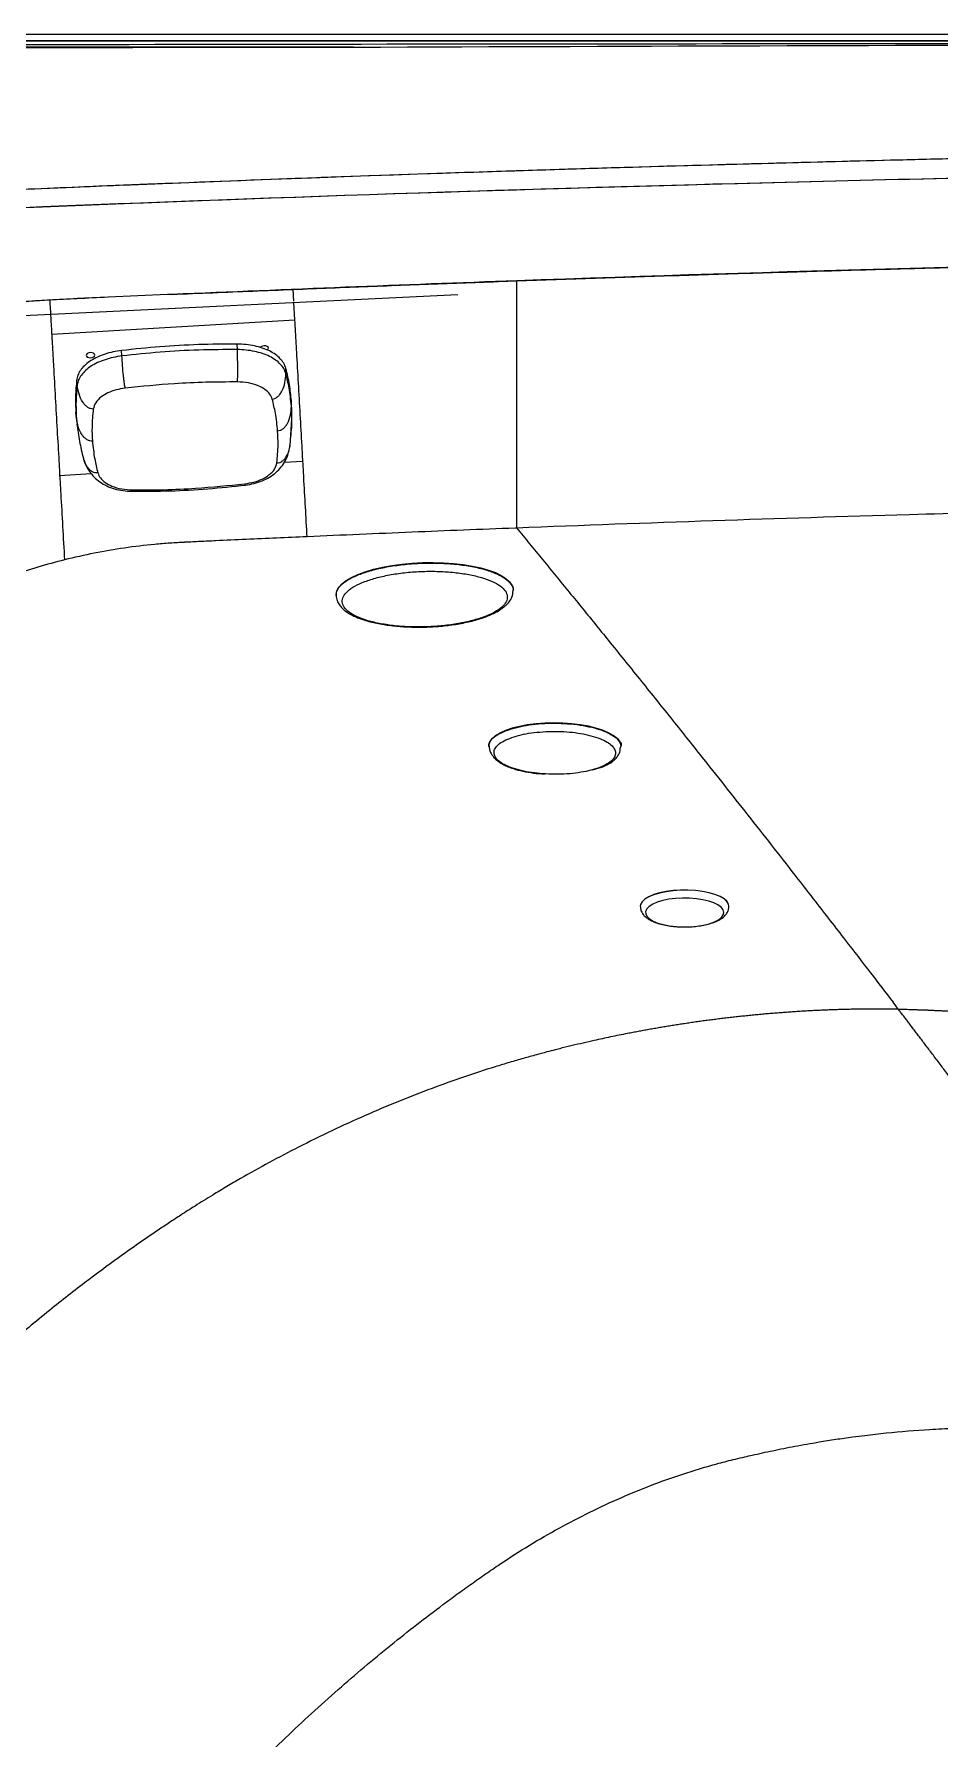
# Model space of a CAD drawing. Extents: x 412 to 492, y 622 to 766.
# Drawn here: x 428.96 to 439.18, y 703.9 to 723.15 of the extents above; entities that cross this region are included whole.
import ezdxf

# ---------------------------------------------------------------- set-up
doc = ezdxf.new("R2010")
doc.units = 0
doc.header["$MEASUREMENT"] = 0
doc.layers.add('1', color=4, linetype='Continuous')
doc.layers.add('GEOMETRY', color=4, linetype='Continuous', lineweight=25)

# ---------------------------------------------------------------- blocks, each defined once
blk = doc.blocks.new('2024 Beam 220V LL')
at = {"layer": 'GEOMETRY'}
for p, q in [((2.898, 80.388), (77.49, 80.388)), ((20.61, 80.24), (2.898, 80.24)), ((22.454, 74.813), (22.454, 77.603)), ((16.812, 77.207), (21.79, 77.449)), ((18.513, 77.447), (17.843, 77.418)), ((18.513, 77.447), (17.843, 77.418)), ((18.515, 77.447), (18.513, 77.447)), ((18.515, 77.447), (18.513, 77.447)), ((18.567, 77.449), (18.515, 77.447)), ((18.567, 77.449), (18.515, 77.447)), ((19.937, 77.375), (19.93, 77.506)), ((19.949, 77.162), (19.938, 77.359)), ((17.204, 77.001), (19.949, 77.162)), ((17.997, 76.755), (17.994, 76.816)), ((19.3, 76.827), (19.297, 76.889)), ((19.848, 76.557), (19.848, 76.617)), ((19.849, 76.614), (19.848, 76.617)), ((17.488, 76.494), (17.487, 76.487)), ((17.492, 76.427), (17.487, 76.487)), ((19.91, 76.189), (19.91, 76.25)), ((19.914, 76.105), (19.91, 76.25)), ((17.483, 76.054), (17.477, 76.115)), ((17.482, 76.068), (17.487, 76.007)), ((17.483, 76.054), (17.489, 76.007)), ((17.489, 76.007), (17.492, 75.986)), ((19.895, 75.74), (19.915, 76.044)), ((19.915, 76.044), (19.91, 76.189)), ((19.915, 76.044), (19.915, 76.106)), ((19.891, 75.722), (19.895, 75.74)), ((17.294, 75.407), (17.65, 75.428)), ((19.829, 75.555), (20.04, 75.568)), ((22.454, 74.813), (22.436, 74.812)), ((22.413, 74.109), (22.413, 74.115)), ((20.414, 74.059), (20.414, 74.052)), ((23.627, 72.342), (23.618, 72.319)), ((23.849, 70.543), (23.849, 70.54)), ((24.849, 70.542), (24.849, 70.544))]:
    blk.add_line(p, q, dxfattribs=at)
at = {"layer": 'GEOMETRY', "flags": 128}
for points in [[(17.642, 76.734), (17.661, 76.737), (17.677, 76.744), (17.687, 76.754), (17.691, 76.765), (17.687, 76.776), (17.677, 76.785), (17.661, 76.791), (17.642, 76.792), (17.623, 76.789), (17.606, 76.782), (17.596, 76.773), (17.592, 76.761), (17.596, 76.751), (17.606, 76.742), (17.623, 76.736), (17.642, 76.734)], [(19.637, 76.821), (19.638, 76.821), (19.648, 76.831), (19.652, 76.842), (19.648, 76.853), (19.638, 76.862), (19.621, 76.868), (19.602, 76.869), (19.583, 76.866), (19.567, 76.859), (19.557, 76.85)], [(20.414, 74.059), (20.414, 74.064), (20.422, 74.104), (20.444, 74.144), (20.479, 74.183), (20.528, 74.22), (20.589, 74.256), (20.661, 74.289), (20.744, 74.32), (20.837, 74.347)], [(20.837, 74.347), (20.937, 74.37), (21.045, 74.39), (21.157, 74.405), (21.273, 74.416), (21.391, 74.422), (21.51, 74.424), (21.627, 74.421), (21.741, 74.413), (21.85, 74.4), (21.953, 74.383), (22.049, 74.362), (22.136, 74.337), (22.213, 74.309), (22.278, 74.277), (22.331, 74.243), (22.372, 74.207), (22.399, 74.169), (22.412, 74.129), (22.413, 74.115)], [(23.634, 72.345), (23.631, 72.368), (23.615, 72.403), (23.586, 72.438), (23.544, 72.471), (23.489, 72.502), (23.423, 72.53), (23.348, 72.554), (23.263, 72.575), (23.171, 72.591), (23.074, 72.603), (22.974, 72.61), (22.872, 72.613), (22.77, 72.61), (22.67, 72.602), (22.574, 72.59), (22.484, 72.573), (22.401, 72.552), (22.327, 72.528), (22.264, 72.499), (22.212, 72.469), (22.173, 72.435), (22.147, 72.4), (22.135, 72.365), (22.134, 72.351)], [(24, 70.675), (23.945, 70.651), (23.901, 70.624), (23.87, 70.595), (23.853, 70.565), (23.849, 70.543)], [(24, 70.673), (23.945, 70.649), (23.901, 70.622), (23.87, 70.593), (23.853, 70.562), (23.849, 70.54)], [(24.041, 70.589), (23.99, 70.567), (23.95, 70.542), (23.923, 70.514), (23.909, 70.486), (23.91, 70.456), (23.925, 70.428), (23.954, 70.401), (23.995, 70.376), (24.048, 70.354), (24.11, 70.336), (24.18, 70.323), (24.256, 70.314), (24.334, 70.311), (24.413, 70.312), (24.49, 70.319), (24.563, 70.331), (24.628, 70.347), (24.685, 70.368), (24.731, 70.392), (24.765, 70.418), (24.785, 70.446), (24.791, 70.475), (24.783, 70.504), (24.761, 70.532), (24.726, 70.559), (24.679, 70.582), (24.621, 70.602), (24.555, 70.618), (24.482, 70.629), (24.404, 70.635), (24.325, 70.636), (24.247, 70.631), (24.172, 70.622), (24.103, 70.608), (24.041, 70.589)], [(24.849, 70.544), (24.845, 70.569), (24.826, 70.6), (24.794, 70.629), (24.749, 70.655), (24.692, 70.678), (24.626, 70.697), (24.551, 70.712), (24.471, 70.722), (24.387, 70.727), (24.303, 70.727), (24.219, 70.721), (24.14, 70.71), (24.066, 70.695), (24, 70.675)], [(24.849, 70.543), (24.845, 70.567), (24.826, 70.597), (24.794, 70.626), (24.749, 70.653), (24.692, 70.676), (24.626, 70.695), (24.551, 70.71), (24.471, 70.72), (24.387, 70.725), (24.303, 70.725), (24.219, 70.719), (24.14, 70.708), (24.066, 70.693), (24, 70.673)], [(26.761, 69.382), (26.732, 69.421), (26.702, 69.46)]]:
    blk.add_lwpolyline(points, dxfattribs=at)
at = {"layer": 'GEOMETRY'}
for points, knots in [([(77.49, 80.314), (77.466, 80.314), (77.441, 80.314), (77.393, 80.314), (77.32, 80.314), (77.15, 80.314), (76.81, 80.314), (76.13, 80.314), (74.77, 80.314), (73.605, 80.314), (71.274, 80.314), (69.72, 80.313), (65.058, 80.313), (61.95, 80.313), (52.626, 80.312), (46.41, 80.312), (33.978, 80.312), (27.762, 80.312), (18.438, 80.313), (15.33, 80.313), (10.668, 80.313), (9.114, 80.314), (6.783, 80.314), (5.618, 80.314), (4.258, 80.314), (3.578, 80.314), (3.238, 80.314), (3.068, 80.314), (2.995, 80.314), (2.947, 80.314), (2.922, 80.314), (2.898, 80.314)], [0, 0, 0, 0, 0.000977, 0.000977, 0.001953, 0.003906, 0.007813, 0.015625, 0.03125, 0.0625, 0.0625, 0.125, 0.125, 0.25, 0.25, 0.5, 0.5, 0.75, 0.75, 0.875, 0.875, 0.9375, 0.9375, 0.96875, 0.984375, 0.992187, 0.996094, 0.998047, 0.999023, 0.999023, 1, 1, 1, 1]), ([(40.188, 80.312), (37.359, 80.312), (34.514, 80.312), (31.295, 80.312), (30.937, 80.312), (30.219, 80.312), (29.86, 80.312), (28.778, 80.312), (28.053, 80.312), (25.866, 80.312), (24.393, 80.312), (22.532, 80.313), (22.159, 80.313), (21.411, 80.313), (21.036, 80.313), (19.901, 80.313), (19.135, 80.313), (16.806, 80.313), (15.214, 80.313), (13.175, 80.313), (12.765, 80.313), (11.94, 80.313), (11.523, 80.313), (10.256, 80.313), (9.391, 80.314), (8.284, 80.314), (8.061, 80.314), (7.613, 80.314), (7.388, 80.314), (6.707, 80.314), (6.244, 80.314), (5.304, 80.314), (4.827, 80.314), (4.095, 80.314), (3.848, 80.314), (3.474, 80.314), (3.349, 80.314), (3.16, 80.314), (3.096, 80.314), (3.017, 80.314), (3.001, 80.314), (2.977, 80.314), (2.969, 80.314), (2.953, 80.314), (2.946, 80.314), (2.936, 80.314), (2.933, 80.314), (2.926, 80.314), (2.922, 80.314), (2.912, 80.314), (2.905, 80.314), (2.898, 80.314)], [0.5000725, 0.5000725, 0.5000725, 0.5000725, 0.625, 0.625, 0.640625, 0.640625, 0.65625, 0.65625, 0.6875, 0.6875, 0.75, 0.75, 0.765625, 0.765625, 0.78125, 0.78125, 0.8125, 0.8125, 0.875, 0.875, 0.890625, 0.890625, 0.90625, 0.90625, 0.9375, 0.9375, 0.9453125, 0.9453125, 0.953125, 0.953125, 0.96875, 0.96875, 0.984375, 0.984375, 0.9921875, 0.9921875, 0.9960938, 0.9960938, 0.9980469, 0.9980469, 0.9985352, 0.9985352, 0.9987793, 0.9987793, 0.9990234, 0.9990234, 0.9992676, 0.9992676, 0.9995117, 0.9995117, 1, 1, 1, 1]), ([(2.898, 80.22), (2.944, 80.22), (2.99, 80.22), (3.083, 80.22), (3.221, 80.22), (3.544, 80.221), (4.19, 80.222), (5.481, 80.223), (8.064, 80.227), (10.278, 80.229), (14.706, 80.235), (17.658, 80.238), (20.61, 80.24)], [0, 0, 0, 0, 0.007813, 0.007813, 0.015625, 0.03125, 0.0625, 0.125, 0.25, 0.5, 0.5, 1, 1, 1, 1]), ([(2.947, 80.244), (2.95, 80.244), (2.953, 80.244), (2.959, 80.244), (2.969, 80.244), (2.99, 80.245), (3.032, 80.245), (3.117, 80.245), (3.287, 80.245), (3.626, 80.246), (4.305, 80.247), (5.663, 80.25), (6.827, 80.253), (9.155, 80.257), (10.707, 80.26), (15.363, 80.268), (18.467, 80.273), (24.675, 80.28), (27.778, 80.282), (33.986, 80.285), (37.09, 80.286), (43.298, 80.286), (46.402, 80.285), (52.61, 80.282), (55.713, 80.28), (61.921, 80.273), (65.025, 80.268), (71.233, 80.258), (74.337, 80.251), (77.441, 80.244)], [0, 0, 0, 0, 0.000122, 0.000122, 0.000244, 0.000488, 0.000977, 0.001953, 0.003906, 0.007812, 0.015625, 0.03125, 0.0625, 0.0625, 0.125, 0.125, 0.25, 0.25, 0.375, 0.375, 0.5, 0.5, 0.625, 0.625, 0.75, 0.75, 0.875, 0.875, 1, 1, 1, 1]), ([(15.104, 80.312), (15.202, 80.312), (15.967, 80.312), (17.398, 80.312), (19.398, 80.312), (21.398, 80.312), (23.398, 80.312), (26.065, 80.312), (28.731, 80.312), (31.398, 80.312), (33.398, 80.312), (35.398, 80.312), (37.197, 80.312), (38.794, 80.312), (39.724, 80.312), (40.188, 80.312)], [0, 0, 0, 0, 0.01173, 0.091461, 0.171192, 0.250924, 0.330655, 0.410386, 0.569849, 0.64958, 0.729311, 0.809043, 0.888774, 0.944503, 1, 1, 1, 1]), ([(20.61, 80.24), (23.874, 80.253), (27.138, 80.263), (33.666, 80.277), (36.93, 80.282), (40.194, 80.286)], [0, 0, 0, 0, 0.5, 0.5, 1, 1, 1, 1]), ([(75.665, 77.973), (72.713, 78.167), (69.759, 78.337), (63.849, 78.627), (60.894, 78.747), (56.459, 78.891), (54.981, 78.933), (52.023, 79.004), (50.544, 79.034), (46.107, 79.105), (43.149, 79.128), (38.712, 79.128), (37.233, 79.122), (34.275, 79.099), (32.796, 79.081), (28.359, 79.01), (25.402, 78.938), (19.491, 78.747), (16.536, 78.627), (10.628, 78.337), (7.675, 78.167), (4.723, 77.973)], [0, 0, 0, 0, 0.125, 0.125, 0.25, 0.25, 0.3125, 0.3125, 0.375, 0.375, 0.5, 0.5, 0.5625, 0.5625, 0.625, 0.625, 0.75, 0.75, 0.875, 0.875, 1, 1, 1, 1]), ([(77.502, 77.85), (77.203, 77.87), (76.873, 77.892), (76.424, 77.922), (76.332, 77.928), (76.148, 77.941), (76.055, 77.947), (75.915, 77.956), (75.868, 77.959), (75.815, 77.963), (75.81, 77.963), (75.802, 77.964), (75.801, 77.964), (75.799, 77.964), (75.799, 77.964), (75.795, 77.964), (75.791, 77.964), (75.772, 77.966), (75.752, 77.967), (75.669, 77.972), (75.582, 77.978), (75.406, 77.99), (75.339, 77.994), (75.228, 78.001), (75.189, 78.004), (75.112, 78.009), (75.073, 78.011), (74.88, 78.024), (74.724, 78.034), (74.25, 78.064), (73.929, 78.084), (73.436, 78.115), (73.27, 78.125), (73.019, 78.14), (72.936, 78.145), (72.764, 78.156), (72.677, 78.161), (72.229, 78.188), (71.839, 78.211), (70.577, 78.284), (69.611, 78.338), (68.452, 78.399), (68.383, 78.402), (68.249, 78.409), (68.183, 78.413), (67.991, 78.422), (67.869, 78.429), (67.521, 78.446), (67.313, 78.457), (66.765, 78.484), (66.498, 78.497), (66.245, 78.509), (66.185, 78.512), (66.141, 78.514), (66.134, 78.514), (66.119, 78.515), (66.112, 78.516), (66.089, 78.517), (66.074, 78.517), (65.999, 78.521), (65.94, 78.524), (65.409, 78.549), (64.971, 78.569), (64.365, 78.596), (64.172, 78.605), (63.894, 78.617), (63.804, 78.621), (63.624, 78.629), (63.534, 78.632), (62.021, 78.697), (60.735, 78.746), (59.445, 78.792), (59.305, 78.797), (59.025, 78.807), (58.885, 78.811), (58.47, 78.825), (58.196, 78.835), (57.384, 78.861), (56.854, 78.877), (55.82, 78.908), (55.315, 78.922), (54.577, 78.941), (54.332, 78.948), (53.846, 78.96), (53.605, 78.966), (52.403, 78.995), (51.465, 79.014), (50.322, 79.036), (50.095, 79.04), (49.641, 79.048), (49.415, 79.052), (48.74, 79.063), (48.292, 79.069), (47.402, 79.082), (46.96, 79.087), (46.082, 79.097), (45.646, 79.102), (44.341, 79.114), (43.475, 79.119), (42.183, 79.125), (41.753, 79.126), (40.895, 79.128), (40.467, 79.128), (39.179, 79.128), (38.319, 79.126), (37.026, 79.12), (36.596, 79.117), (35.73, 79.111), (35.295, 79.107), (33.985, 79.094), (33.104, 79.084), (31.992, 79.068), (31.769, 79.064), (31.321, 79.057), (31.096, 79.054), (30.417, 79.042), (29.96, 79.034), (29.037, 79.016), (28.572, 79.007), (27.867, 78.991), (27.631, 78.986), (27.157, 78.975), (26.917, 78.969), (25.708, 78.939), (24.705, 78.912), (23.408, 78.873), (23.146, 78.865), (22.618, 78.848), (22.348, 78.84), (21.523, 78.812), (20.952, 78.793), (19.767, 78.75), (19.152, 78.726), (18.437, 78.698), (18.358, 78.695), (18.196, 78.688), (18.114, 78.685), (17.861, 78.675), (17.686, 78.667), (17.143, 78.645), (16.755, 78.628), (15.927, 78.592), (15.488, 78.572), (14.79, 78.54), (14.551, 78.529), (14.183, 78.511), (14.059, 78.505), (13.807, 78.493), (13.68, 78.487), (13.046, 78.456), (12.538, 78.43), (11.778, 78.39), (11.525, 78.377), (11.015, 78.35), (10.759, 78.336), (10.244, 78.308), (9.986, 78.293), (9.595, 78.271), (9.465, 78.264), (9.203, 78.249), (9.072, 78.241), (8.425, 78.204), (7.924, 78.174), (6.469, 78.086), (5.564, 78.028), (4.723, 77.973)], [0, 0, 0, 0, 0.25, 0.25, 0.3125, 0.3125, 0.375, 0.375, 0.40625, 0.40625, 0.410156, 0.410156, 0.411133, 0.411133, 0.411255, 0.411255, 0.411377, 0.411377, 0.411621, 0.411621, 0.412109, 0.412109, 0.412354, 0.412354, 0.412476, 0.412476, 0.412598, 0.412598, 0.413086, 0.413086, 0.414062, 0.414062, 0.414551, 0.414551, 0.414795, 0.414795, 0.415039, 0.415039, 0.416016, 0.416016, 0.417969, 0.417969, 0.418091, 0.418091, 0.418213, 0.418213, 0.418457, 0.418457, 0.418945, 0.418945, 0.419922, 0.419922, 0.42041, 0.42041, 0.420532, 0.420532, 0.420654, 0.420654, 0.420898, 0.420898, 0.421875, 0.421875, 0.429688, 0.429688, 0.433594, 0.433594, 0.435547, 0.435547, 0.4375, 0.4375, 0.46875, 0.46875, 0.472656, 0.472656, 0.476562, 0.476562, 0.484375, 0.484375, 0.5, 0.5, 0.515625, 0.515625, 0.523438, 0.523438, 0.53125, 0.53125, 0.5625, 0.5625, 0.570312, 0.570312, 0.578125, 0.578125, 0.59375, 0.59375, 0.609375, 0.609375, 0.625, 0.625, 0.65625, 0.65625, 0.671875, 0.671875, 0.6875, 0.6875, 0.71875, 0.71875, 0.734375, 0.734375, 0.75, 0.75, 0.78125, 0.78125, 0.789062, 0.789062, 0.796875, 0.796875, 0.8125, 0.8125, 0.828125, 0.828125, 0.835938, 0.835938, 0.84375, 0.84375, 0.875, 0.875, 0.882812, 0.882812, 0.890625, 0.890625, 0.90625, 0.90625, 0.921875, 0.921875, 0.923828, 0.923828, 0.925781, 0.925781, 0.929688, 0.929688, 0.9375, 0.9375, 0.945312, 0.945312, 0.949219, 0.949219, 0.951172, 0.951172, 0.953125, 0.953125, 0.960938, 0.960938, 0.964844, 0.964844, 0.96875, 0.96875, 0.972656, 0.972656, 0.974609, 0.974609, 0.976562, 0.976562, 0.984375, 0.984375, 1, 1, 1, 1]), ([(2.903, 77.659), (2.948, 77.663), (3.041, 77.671), (3.18, 77.683), (3.324, 77.695), (3.514, 77.711), (3.752, 77.729), (4.035, 77.75), (4.32, 77.77), (4.546, 77.785), (4.736, 77.797), (4.925, 77.809), (5.456, 77.842), (6.308, 77.895), (7.821, 77.985), (9.714, 78.091), (14.257, 78.328), (21.076, 78.612), (28.656, 78.804), (34.722, 78.885), (39.273, 78.91), (43.825, 78.899), (48.378, 78.853), (52.926, 78.77), (56.72, 78.671), (59.752, 78.574), (62.028, 78.491), (64.299, 78.399), (66.115, 78.318), (67.478, 78.254), (68.389, 78.209), (69.299, 78.163), (70.209, 78.115), (71.118, 78.066), (72.027, 78.015), (72.934, 77.963), (73.841, 77.909), (74.748, 77.854), (75.352, 77.816), (75.653, 77.797)], [0, 0, 0, 0, 0.0018806, 0.0038097, 0.0057873, 0.0078135, 0.0116509, 0.0156271, 0.0195067, 0.0234405, 0.0249666, 0.0273473, 0.031254, 0.0468746, 0.0625062, 0.0937276, 0.1250027, 0.249979, 0.3749631, 0.4374112, 0.4999706, 0.5625079, 0.6249743, 0.6875968, 0.7499819, 0.7813387, 0.8126247, 0.8438405, 0.8749866, 0.8875255, 0.900056, 0.9125781, 0.9250917, 0.9375971, 0.9500941, 0.9625829, 0.9750635, 0.9875358, 1, 1, 1, 1]), ([(4.734, 77.797), (10.637, 78.172), (16.543, 78.448), (25.408, 78.723), (28.364, 78.791), (32.799, 78.859), (34.278, 78.876), (37.235, 78.899), (38.713, 78.905), (43.149, 78.905), (46.105, 78.882), (50.541, 78.814), (52.019, 78.786), (54.975, 78.717), (56.453, 78.677), (60.887, 78.54), (63.841, 78.425), (69.749, 78.147), (72.702, 77.984), (75.653, 77.797)], [0, 0, 0, 0, 0.25, 0.25, 0.375, 0.375, 0.4375, 0.4375, 0.5, 0.5, 0.625, 0.625, 0.6875, 0.6875, 0.75, 0.75, 0.875, 0.875, 1, 1, 1, 1]), ([(57.915, 77.604), (52, 77.817), (46.089, 77.923), (40, 77.922), (39.816, 77.922), (39.447, 77.922), (39.263, 77.921), (38.71, 77.92), (38.341, 77.919), (37.235, 77.914), (36.497, 77.909), (34.284, 77.888), (32.807, 77.868), (28.374, 77.789), (25.416, 77.709), (22.454, 77.603)], [0, 0, 0, 0, 0.5, 0.5, 0.515625, 0.515625, 0.53125, 0.53125, 0.5625, 0.5625, 0.625, 0.625, 0.75, 0.75, 1, 1, 1, 1]), ([(22.454, 77.603), (22.602, 77.608), (22.898, 77.618), (23.342, 77.634), (23.786, 77.649), (24.231, 77.663), (24.675, 77.677), (25.119, 77.691), (25.563, 77.704), (26.007, 77.717), (26.45, 77.73), (26.894, 77.742), (27.338, 77.754), (27.782, 77.765), (28.225, 77.776), (28.669, 77.787), (29.113, 77.797), (29.556, 77.807), (30, 77.816), (30.443, 77.825), (30.886, 77.834), (31.33, 77.842), (31.773, 77.85), (32.216, 77.857), (32.659, 77.864), (33.102, 77.871), (33.545, 77.877), (33.988, 77.883), (34.431, 77.888), (34.874, 77.893), (35.317, 77.898), (35.76, 77.902), (36.202, 77.906), (36.645, 77.909), (37.087, 77.912), (37.53, 77.915), (37.973, 77.917), (38.415, 77.919), (38.857, 77.92), (39.3, 77.921), (39.742, 77.922), (40.332, 77.922), (41.07, 77.922), (41.956, 77.919), (42.842, 77.915), (43.728, 77.91), (44.614, 77.903), (45.5, 77.894), (46.387, 77.884), (47.273, 77.872), (48.159, 77.858), (49.046, 77.843), (49.932, 77.827), (50.819, 77.808), (51.706, 77.788), (52.592, 77.767), (53.479, 77.744), (54.366, 77.719), (55.253, 77.693), (56.14, 77.665), (57.028, 77.635), (57.619, 77.614), (57.915, 77.604)], [0, 0, 0, 0, 0.012534, 0.025066, 0.037597, 0.050125, 0.062652, 0.075177, 0.0877, 0.100221, 0.112741, 0.125258, 0.137774, 0.150288, 0.1628, 0.175311, 0.18782, 0.200327, 0.212832, 0.225335, 0.237837, 0.250338, 0.262836, 0.275333, 0.287828, 0.300321, 0.312813, 0.325304, 0.337792, 0.350279, 0.362764, 0.375248, 0.38773, 0.400211, 0.41269, 0.425167, 0.437643, 0.450118, 0.462591, 0.475062, 0.487532, 0.5, 0.524974, 0.549951, 0.574929, 0.59991, 0.624894, 0.64988, 0.674869, 0.69986, 0.724855, 0.749852, 0.774852, 0.799855, 0.824862, 0.849871, 0.874884, 0.8999, 0.92492, 0.949943, 0.97497, 1, 1, 1, 1]), ([(19.93, 77.506), (20.071, 77.512), (20.353, 77.523), (20.775, 77.54), (21.196, 77.556), (21.616, 77.572), (22.035, 77.587), (22.314, 77.598), (22.454, 77.603)], [0, 0, 0, 0, 0.167582, 0.334798, 0.501648, 0.668131, 0.834249, 1, 1, 1, 1]), ([(17.182, 77.385), (17.143, 77.382), (17.066, 77.378), (16.95, 77.371), (16.838, 77.363), (16.727, 77.356), (16.619, 77.348), (16.513, 77.34), (16.409, 77.332), (16.308, 77.323), (16.209, 77.314), (16.113, 77.305), (15.852, 77.279), (15.441, 77.232), (14.968, 77.158), (14.601, 77.088), (14.325, 77.027), (14.06, 76.961), (13.854, 76.903), (13.704, 76.857), (13.607, 76.826), (13.511, 76.794), (13.417, 76.761), (13.324, 76.726), (13.232, 76.691), (13.141, 76.655), (13.052, 76.618), (12.964, 76.58), (12.877, 76.541), (12.82, 76.514), (12.792, 76.501)], [0, 0, 0, 0, 0.0261191, 0.0517264, 0.0768223, 0.101407, 0.1254808, 0.1490442, 0.1720973, 0.1946408, 0.2166748, 0.2382, 0.2592168, 0.3912455, 0.5130911, 0.5777164, 0.6403444, 0.7010226, 0.7598031, 0.7826301, 0.8052467, 0.8276566, 0.8498639, 0.8718727, 0.8936872, 0.9153116, 0.9367505, 0.9580084, 0.97909, 1, 1, 1, 1]), ([(17.182, 77.385), (16.965, 77.372), (16.759, 77.359), (16.468, 77.336), (16.374, 77.329), (16.237, 77.317), (16.192, 77.313), (16.126, 77.306), (16.104, 77.304), (16.071, 77.301), (16.06, 77.3), (16.044, 77.298), (16.039, 77.298), (16.031, 77.297), (16.028, 77.297), (16.024, 77.296), (16.023, 77.296), (16.02, 77.296), (16.019, 77.296), (15.813, 77.275), (15.616, 77.252), (15.332, 77.213), (15.24, 77.199), (15.104, 77.178), (15.059, 77.171), (14.993, 77.16), (14.971, 77.156), (14.938, 77.15), (14.927, 77.148), (14.911, 77.146), (14.906, 77.145), (14.898, 77.143), (14.895, 77.143), (14.89, 77.142), (14.887, 77.141), (14.69, 77.106), (14.503, 77.067), (14.232, 77.004), (14.144, 76.982), (14.014, 76.947), (13.971, 76.935), (13.907, 76.917), (13.886, 76.911), (13.854, 76.902), (13.844, 76.899), (13.828, 76.894), (13.823, 76.893), (13.815, 76.891), (13.813, 76.89), (13.807, 76.888), (13.805, 76.888), (13.439, 76.778), (13.102, 76.649), (12.792, 76.501)], [0, 0, 0, 0, 0.125, 0.125, 0.1875, 0.1875, 0.21875, 0.21875, 0.234375, 0.234375, 0.242188, 0.242188, 0.246094, 0.246094, 0.248047, 0.248047, 0.249023, 0.249023, 0.25, 0.25, 0.375, 0.375, 0.4375, 0.4375, 0.46875, 0.46875, 0.484375, 0.484375, 0.492188, 0.492188, 0.496094, 0.496094, 0.498047, 0.498047, 0.5, 0.5, 0.625, 0.625, 0.6875, 0.6875, 0.71875, 0.71875, 0.734375, 0.734375, 0.742188, 0.742188, 0.746094, 0.746094, 0.748047, 0.748047, 0.75, 0.75, 1, 1, 1, 1]), ([(17.843, 77.418), (17.725, 77.412), (17.505, 77.402), (17.285, 77.39), (17.182, 77.385)], [0, 0, 0, 0, 0.532877, 1, 1, 1, 1]), ([(17.182, 77.385), (17.186, 77.319), (17.192, 77.22), (17.198, 77.109), (17.202, 77.047), (17.203, 77.016), (17.204, 77.001)], [0, 0, 0, 0, 0.0625, 0.09375, 0.109375, 0.1249107, 0.1249107, 0.1249107, 0.1249107]), ([(18.567, 77.449), (18.719, 77.456), (19.022, 77.469), (19.476, 77.488), (19.779, 77.5), (19.93, 77.506)], [0, 0, 0, 0, 0.33411, 0.667443, 1, 1, 1, 1]), ([(20.04, 75.568), (20.038, 75.596), (20.035, 75.653), (20.025, 75.829), (20.01, 76.094), (19.99, 76.448), (19.973, 76.743), (19.962, 76.949), (19.955, 77.067), (19.951, 77.128), (19.95, 77.16), (19.949, 77.162)], [0.1227611, 0.1227611, 0.1227611, 0.1227611, 0.152688, 0.183938, 0.308938, 0.433938, 0.558938, 0.621438, 0.652688, 0.683938, 0.6861768, 0.6861768, 0.6861768, 0.6861768]), ([(17.204, 77.001), (17.204, 77.001), (17.205, 76.986), (17.207, 76.956), (17.21, 76.896), (17.216, 76.791), (17.228, 76.582), (17.245, 76.282), (17.265, 75.922), (17.281, 75.653), (17.29, 75.481), (17.293, 75.429), (17.294, 75.407)], [0.1249107, 0.1249107, 0.1249107, 0.1249107, 0.125, 0.140625, 0.15625, 0.1875, 0.25, 0.375, 0.5, 0.625, 0.65625, 0.6790358, 0.6790358, 0.6790358, 0.6790358]), ([(17.994, 76.816), (17.961, 76.812), (17.896, 76.802), (17.805, 76.776), (17.72, 76.743), (17.646, 76.703), (17.584, 76.657), (17.536, 76.606), (17.502, 76.551), (17.492, 76.513), (17.488, 76.494)], [0, 0, 0, 0, 0.125117, 0.250217, 0.375217, 0.500028, 0.624818, 0.749794, 0.874888, 1, 1, 1, 1]), ([(19.297, 76.889), (19.152, 76.888), (18.862, 76.886), (18.426, 76.862), (18.138, 76.832), (17.994, 76.816)], [0, 0, 0, 0, 0.333338, 0.666662, 1, 1, 1, 1]), ([(19.3, 76.827), (19.155, 76.826), (18.865, 76.825), (18.429, 76.801), (18.141, 76.77), (17.997, 76.755)], [0, 0, 0, 0, 0.333331, 0.666669, 1, 1, 1, 1]), ([(19.848, 76.617), (19.841, 76.636), (19.827, 76.673), (19.786, 76.725), (19.732, 76.772), (19.664, 76.812), (19.583, 76.845), (19.494, 76.869), (19.398, 76.885), (19.331, 76.887), (19.297, 76.889)], [0, 0, 0, 0, 0.125114, 0.25021, 0.375201, 0.5, 0.624799, 0.74979, 0.874886, 1, 1, 1, 1]), ([(19.301, 76.461), (19.302, 76.468), (19.303, 76.482), (19.304, 76.516), (19.305, 76.557), (19.305, 76.627), (19.304, 76.721), (19.301, 76.791), (19.3, 76.827)], [0, 0, 0, 0, 0.075054, 0.162074, 0.266824, 0.391217, 0.685963, 1, 1, 1, 1]), ([(19.848, 76.557), (19.841, 76.575), (19.827, 76.612), (19.787, 76.664), (19.733, 76.71), (19.665, 76.751), (19.584, 76.784), (19.495, 76.807), (19.4, 76.823), (19.333, 76.826), (19.3, 76.827)], [0, 0, 0, 0, 0.125505, 0.249704, 0.373992, 0.499776, 0.625678, 0.750079, 0.874386, 1, 1, 1, 1]), ([(17.997, 76.755), (17.964, 76.75), (17.898, 76.74), (17.806, 76.714), (17.721, 76.681), (17.646, 76.639), (17.584, 76.592), (17.538, 76.539), (17.504, 76.484), (17.496, 76.446), (17.492, 76.427)], [0, 0, 0, 0, 0.125614, 0.249921, 0.374322, 0.500224, 0.626008, 0.750296, 0.874495, 1, 1, 1, 1]), ([(18.035, 76.391), (18.034, 76.398), (18.03, 76.412), (18.025, 76.445), (18.019, 76.486), (18.012, 76.555), (18.003, 76.649), (17.999, 76.719), (17.997, 76.755)], [0, 0, 0, 0, 0.075054, 0.162074, 0.266825, 0.391217, 0.685963, 1, 1, 1, 1]), ([(19.91, 76.25), (19.904, 76.311), (19.893, 76.433), (19.863, 76.553), (19.849, 76.614)], [0, 0, 0, 0, 0.500001, 1, 1, 1, 1]), ([(17.487, 76.487), (17.481, 76.425), (17.469, 76.301), (17.475, 76.177), (17.477, 76.115)], [0, 0, 0, 0, 0.499999, 1, 1, 1, 1]), ([(17.492, 76.427), (17.486, 76.357), (17.474, 76.233), (17.481, 76.109), (17.483, 76.054)], [0, 0, 0, 0, 0.559985, 1, 1, 1, 1]), ([(17.673, 76.156), (17.663, 76.157), (17.641, 76.159), (17.61, 76.175), (17.58, 76.2), (17.542, 76.25), (17.508, 76.327), (17.498, 76.393), (17.492, 76.427)], [0, 0, 0, 0, 0.075049, 0.162076, 0.266841, 0.391246, 0.685996, 1, 1, 1, 1]), ([(18.035, 76.391), (18, 76.385), (17.93, 76.374), (17.836, 76.339), (17.755, 76.291), (17.693, 76.228), (17.68, 76.18), (17.673, 76.156)], [0, 0, 0, 0, 0.186845, 0.373701, 0.560409, 0.780222, 1, 1, 1, 1]), ([(19.301, 76.461), (19.183, 76.461), (18.946, 76.46), (18.522, 76.441), (18.22, 76.41), (18.035, 76.391)], [0, 0, 0, 0, 0.280017, 0.560061, 1, 1, 1, 1]), ([(19.694, 76.267), (19.686, 76.287), (19.67, 76.327), (19.614, 76.378), (19.533, 76.422), (19.427, 76.454), (19.343, 76.459), (19.301, 76.461)], [0, 0, 0, 0, 0.186661, 0.373374, 0.560001, 0.780011, 1, 1, 1, 1]), ([(19.694, 76.267), (19.704, 76.269), (19.725, 76.274), (19.755, 76.294), (19.782, 76.322), (19.815, 76.375), (19.842, 76.456), (19.846, 76.522), (19.848, 76.557)], [0, 0, 0, 0, 0.07505, 0.162076, 0.266839, 0.391242, 0.685992, 1, 1, 1, 1]), ([(19.91, 76.189), (19.903, 76.258), (19.891, 76.381), (19.861, 76.503), (19.848, 76.557)], [0, 0, 0, 0, 0.559985, 1, 1, 1, 1]), ([(19.755, 75.909), (19.748, 75.977), (19.736, 76.097), (19.707, 76.215), (19.694, 76.267)], [0, 0, 0, 0, 0.559986, 1, 1, 1, 1]), ([(17.664, 75.794), (17.654, 75.794), (17.633, 75.795), (17.601, 75.809), (17.571, 75.833), (17.533, 75.88), (17.499, 75.955), (17.489, 76.021), (17.483, 76.054)], [0, 0, 0, 0, 0.075048, 0.162077, 0.266843, 0.39125, 0.686, 1, 1, 1, 1]), ([(17.673, 76.156), (17.667, 76.088), (17.655, 75.967), (17.661, 75.847), (17.664, 75.794)], [0, 0, 0, 0, 0.559986, 1, 1, 1, 1]), ([(19.755, 75.909), (19.765, 75.911), (19.786, 75.914), (19.816, 75.932), (19.844, 75.959), (19.877, 76.01), (19.904, 76.088), (19.908, 76.154), (19.91, 76.189)], [0, 0, 0, 0, 0.075049, 0.162076, 0.266841, 0.391246, 0.685996, 1, 1, 1, 1]), ([(19.901, 75.816), (19.909, 75.886), (19.917, 75.962), (19.915, 76.037), (19.915, 76.044)], [0, 0, 0, 0, 0.917065, 1, 1, 1, 1]), ([(17.489, 75.987), (17.498, 75.922), (17.514, 75.792), (17.546, 75.664), (17.562, 75.6)], [0, 0, 0, 0, 0.5000764, 1, 1, 1, 1]), ([(19.746, 75.548), (19.752, 75.615), (19.764, 75.736), (19.758, 75.856), (19.755, 75.909)], [0, 0, 0, 0, 0.559986, 1, 1, 1, 1]), ([(17.664, 75.794), (17.671, 75.727), (17.683, 75.607), (17.712, 75.488), (17.725, 75.436)], [0, 0, 0, 0, 0.559986, 1, 1, 1, 1]), ([(19.391, 75.297), (19.424, 75.303), (19.489, 75.313), (19.581, 75.344), (19.664, 75.385), (19.737, 75.437), (19.797, 75.501), (19.844, 75.573), (19.875, 75.643), (19.884, 75.69), (19.888, 75.709)], [0, 0, 0, 0, 0.136856, 0.270222, 0.401734, 0.532471, 0.661421, 0.789495, 0.917892, 1, 1, 1, 1]), ([(19.746, 75.548), (19.756, 75.548), (19.777, 75.55), (19.807, 75.566), (19.835, 75.591), (19.868, 75.64), (19.889, 75.692), (19.892, 75.732), (19.893, 75.74)], [0, 0, 0, 0, 0.098103, 0.211865, 0.348815, 0.511438, 0.896733, 1, 1, 1, 1]), ([(17.725, 75.436), (17.715, 75.436), (17.694, 75.435), (17.663, 75.448), (17.633, 75.469), (17.596, 75.514), (17.571, 75.56), (17.565, 75.595), (17.564, 75.6)], [0, 0, 0, 0, 0.103025, 0.222497, 0.366322, 0.537107, 0.941738, 1, 1, 1, 1]), ([(17.569, 75.58), (17.576, 75.561), (17.591, 75.515), (17.629, 75.45), (17.682, 75.386), (17.747, 75.331), (17.824, 75.286), (17.913, 75.253), (18.01, 75.232), (18.079, 75.228), (18.114, 75.227)], [0, 0, 0, 0, 0.088434, 0.208516, 0.330838, 0.456554, 0.586675, 0.720046, 0.857299, 1, 1, 1, 1]), ([(17.725, 75.436), (17.733, 75.416), (17.749, 75.377), (17.805, 75.325), (17.886, 75.281), (17.992, 75.25), (18.076, 75.245), (18.118, 75.242)], [0, 0, 0, 0, 0.186661, 0.373374, 0.560001, 0.780011, 1, 1, 1, 1]), ([(19.384, 75.312), (19.419, 75.318), (19.489, 75.329), (19.583, 75.364), (19.665, 75.413), (19.726, 75.475), (19.739, 75.524), (19.746, 75.548)], [0, 0, 0, 0, 0.186845, 0.373701, 0.560409, 0.780222, 1, 1, 1, 1]), ([(20.088, 74.714), (20.082, 74.825), (20.069, 75.047), (20.055, 75.302), (20.045, 75.476), (20.042, 75.536), (20.04, 75.566), (20.04, 75.568)], [0.6861768, 0.6861768, 0.6861768, 0.6861768, 0.8111768, 0.9361768, 0.9674268, 0.9986768, 1, 1, 1, 1]), ([(17.294, 75.407), (17.295, 75.399), (17.299, 75.331), (17.31, 75.141), (17.327, 74.831), (17.341, 74.579), (17.349, 74.453)], [0.6790358, 0.6790358, 0.6790358, 0.6790358, 0.6875, 0.75, 0.875, 1, 1, 1, 1]), ([(18.114, 75.227), (18.256, 75.227), (18.54, 75.229), (18.968, 75.253), (19.25, 75.282), (19.391, 75.297)], [0, 0, 0, 0, 0.333323, 0.666671, 1, 1, 1, 1]), ([(18.118, 75.242), (18.117, 75.237), (18.116, 75.228), (18.115, 75.228), (18.114, 75.228)], [0, 0, 0, 0, 0.530168, 1, 1, 1, 1]), ([(18.118, 75.242), (18.236, 75.242), (18.473, 75.243), (18.897, 75.262), (19.199, 75.293), (19.384, 75.312)], [0, 0, 0, 0, 0.280017, 0.560061, 1, 1, 1, 1]), ([(19.391, 75.298), (19.39, 75.298), (19.388, 75.298), (19.386, 75.307), (19.384, 75.312)], [0, 0, 0, 0, 0.4714642, 1, 1, 1, 1]), ([(29.943, 75.039), (28.923, 75.017), (26.427, 74.955), (23.931, 74.87), (22.454, 74.813)], [0, 0, 0, 0, 0.0862351, 0.2112351, 0.2112351, 0.2112351, 0.2112351]), ([(20.088, 74.714), (19.973, 74.709), (19.744, 74.699), (19.399, 74.684), (19.112, 74.671), (18.912, 74.661), (18.797, 74.656), (18.735, 74.653), (18.703, 74.652), (18.699, 74.651)], [0.495577, 0.495577, 0.495577, 0.495577, 0.620577, 0.745577, 0.870577, 0.933077, 0.964327, 0.995577, 1, 1, 1, 1]), ([(22.436, 74.812), (22.048, 74.797), (21.265, 74.765), (20.482, 74.732), (20.088, 74.714)], [0, 0, 0, 0, 0.4925887, 0.9925887, 0.9925887, 0.9925887, 0.9925887]), ([(22.454, 74.813), (22.502, 74.754), (22.6, 74.634), (22.748, 74.454), (22.897, 74.272), (23.048, 74.087), (23.201, 73.9), (23.355, 73.71), (23.575, 73.438), (23.862, 73.082), (24.214, 72.643), (24.536, 72.238), (24.83, 71.867), (25.095, 71.532), (25.361, 71.193), (25.603, 70.883), (25.871, 70.538), (26.145, 70.185), (26.439, 69.804), (26.617, 69.57), (26.702, 69.46)], [0, 0, 0, 0, 0.034555, 0.069497, 0.104825, 0.14054, 0.176641, 0.213127, 0.25, 0.333338, 0.416672, 0.5, 0.562355, 0.624807, 0.687355, 0.75, 0.795163, 0.875002, 0.941033, 1, 1, 1, 1]), ([(18.699, 74.651), (18.674, 74.65), (18.621, 74.647), (18.51, 74.641), (18.31, 74.624), (18.024, 74.59), (17.684, 74.531), (17.46, 74.481), (17.349, 74.453)], [0, 0, 0, 0, 0.026827, 0.058077, 0.120577, 0.245577, 0.370577, 0.495577, 0.495577, 0.495577, 0.495577]), ([(20.416, 74.052), (20.418, 74.072), (20.422, 74.114), (20.475, 74.178), (20.563, 74.24), (20.684, 74.295), (20.833, 74.342), (21.005, 74.379), (21.192, 74.405), (21.388, 74.418), (21.584, 74.418), (21.775, 74.405), (21.951, 74.38), (22.107, 74.343), (22.235, 74.296), (22.334, 74.241), (22.393, 74.18), (22.418, 74.134), (22.412, 74.109), (22.412, 74.107)], [0, 0, 0, 0, 0.057519, 0.119879, 0.18224, 0.244601, 0.306962, 0.369323, 0.431683, 0.494044, 0.556405, 0.618766, 0.681127, 0.743487, 0.805848, 0.868209, 0.93057, 0.992931, 1, 1, 1, 1]), ([(21.953, 73.768), (22.001, 73.782), (22.097, 73.81), (22.209, 73.862), (22.291, 73.919), (22.34, 73.98), (22.353, 74.042), (22.33, 74.103), (22.273, 74.16), (22.182, 74.211), (22.062, 74.255), (21.917, 74.289), (21.752, 74.313), (21.575, 74.325), (21.392, 74.325), (21.209, 74.313), (21.035, 74.289), (20.875, 74.254), (20.736, 74.21), (20.623, 74.158), (20.54, 74.101), (20.492, 74.04), (20.479, 73.978), (20.501, 73.918), (20.559, 73.86), (20.65, 73.809), (20.77, 73.765), (20.916, 73.731), (21.08, 73.707), (21.257, 73.695), (21.441, 73.696), (21.623, 73.708), (21.798, 73.731), (21.902, 73.756), (21.953, 73.768)], [0, 0, 0, 0, 0.031254, 0.062463, 0.093755, 0.124954, 0.15622, 0.187463, 0.218687, 0.249972, 0.281172, 0.312465, 0.343671, 0.374932, 0.40618, 0.437392, 0.468682, 0.5, 0.531318, 0.562608, 0.59382, 0.625068, 0.656329, 0.687535, 0.718828, 0.750028, 0.781312, 0.812537, 0.84378, 0.875046, 0.906245, 0.937537, 0.968746, 1, 1, 1, 1]), ([(20.415, 74.053), (20.417, 74.033), (20.422, 73.995), (20.45, 73.946), (20.485, 73.904), (20.527, 73.87), (20.576, 73.838), (20.629, 73.812), (20.691, 73.787), (20.783, 73.758), (20.91, 73.729), (21.072, 73.706), (21.243, 73.694), (21.418, 73.693), (21.594, 73.703), (21.767, 73.724), (21.934, 73.757), (22.07, 73.796), (22.174, 73.838), (22.246, 73.875), (22.297, 73.909), (22.336, 73.942), (22.373, 73.982), (22.407, 74.038), (22.411, 74.083), (22.413, 74.107)], [0, 0, 0, 0, 0.040886, 0.076096, 0.105603, 0.141037, 0.169919, 0.199324, 0.229431, 0.264754, 0.324902, 0.384172, 0.441723, 0.498905, 0.556204, 0.614945, 0.675655, 0.73878, 0.782148, 0.823278, 0.858229, 0.881127, 0.910838, 0.95045, 1, 1, 1, 1]), ([(22.327, 72.524), (22.402, 72.547), (22.55, 72.593), (22.846, 72.616), (23.141, 72.6), (23.402, 72.544), (23.572, 72.459), (23.648, 72.385), (23.629, 72.346), (23.627, 72.342)], [0, 0, 0, 0, 0.163108, 0.326216, 0.489324, 0.652433, 0.815541, 0.978649, 1, 1, 1, 1]), ([(22.14, 72.348), (22.145, 72.378), (22.156, 72.444), (22.268, 72.496), (22.327, 72.524)], [0, 0, 0, 0, 0.464983, 1, 1, 1, 1]), ([(22.142, 72.354), (22.145, 72.329), (22.151, 72.284), (22.188, 72.23), (22.225, 72.195), (22.265, 72.166), (22.308, 72.141), (22.358, 72.118), (22.427, 72.092), (22.521, 72.066), (22.642, 72.047), (22.726, 72.038), (22.769, 72.037), (22.77, 72.037)], [0, 0, 0, 0, 0.135632, 0.242202, 0.323434, 0.392204, 0.467, 0.539268, 0.618386, 0.747699, 0.875173, 0.998498, 1, 1, 1, 1]), ([(22.375, 72.439), (22.346, 72.427), (22.289, 72.403), (22.232, 72.36), (22.2, 72.314), (22.195, 72.265), (22.214, 72.218), (22.258, 72.173), (22.328, 72.132), (22.421, 72.097), (22.53, 72.067), (22.652, 72.047), (22.782, 72.035), (22.918, 72.032), (23.053, 72.038), (23.18, 72.054), (23.295, 72.078), (23.394, 72.11), (23.477, 72.148), (23.535, 72.191), (23.567, 72.237), (23.572, 72.285), (23.553, 72.333), (23.509, 72.378), (23.439, 72.418), (23.346, 72.454), (23.237, 72.484), (23.116, 72.505), (22.985, 72.516), (22.849, 72.518), (22.714, 72.512), (22.587, 72.497), (22.471, 72.473), (22.407, 72.451), (22.375, 72.439)], [0, 0, 0, 0, 0.031876, 0.062463, 0.093119, 0.125146, 0.156858, 0.187421, 0.218073, 0.250056, 0.282024, 0.312672, 0.343245, 0.374979, 0.406906, 0.4375, 0.468061, 0.499935, 0.531755, 0.562351, 0.593012, 0.625034, 0.65678, 0.687361, 0.718015, 0.749983, 0.781893, 0.812517, 0.843102, 0.874889, 0.906885, 0.937543, 0.968153, 1, 1, 1, 1]), ([(23.304, 72.083), (23.329, 72.089), (23.39, 72.104), (23.471, 72.137), (23.533, 72.174), (23.573, 72.21), (23.599, 72.243), (23.621, 72.286), (23.623, 72.318), (23.625, 72.335)], [0, 0, 0, 0, 0.131838, 0.338414, 0.534377, 0.626452, 0.732687, 0.857177, 1, 1, 1, 1]), ([(23.85, 70.539), (23.851, 70.527), (23.852, 70.503), (23.869, 70.468), (23.894, 70.435), (23.929, 70.406), (23.975, 70.379), (24.032, 70.355), (24.098, 70.336), (24.169, 70.322), (24.244, 70.313), (24.32, 70.309), (24.371, 70.31), (24.396, 70.311)], [0, 0, 0, 0, 0.064292, 0.139436, 0.217358, 0.303795, 0.401291, 0.505028, 0.607311, 0.707548, 0.806419, 0.904537, 1, 1, 1, 1]), ([(24.396, 70.311), (24.397, 70.311), (24.423, 70.311), (24.474, 70.316), (24.548, 70.326), (24.617, 70.341), (24.68, 70.361), (24.736, 70.386), (24.782, 70.415), (24.816, 70.448), (24.838, 70.484), (24.849, 70.516), (24.848, 70.536), (24.848, 70.543)], [0, 0, 0, 0, 0.002657, 0.112933, 0.223599, 0.335162, 0.448318, 0.564104, 0.683863, 0.784317, 0.873211, 0.956403, 1, 1, 1, 1]), ([(26.761, 69.382), (26.737, 69.382), (26.69, 69.383), (26.618, 69.384), (26.547, 69.384), (26.476, 69.384), (26.405, 69.383), (26.334, 69.382), (26.264, 69.381), (26.193, 69.38), (26.123, 69.378), (26.053, 69.376), (25.983, 69.373), (25.913, 69.37), (25.844, 69.367), (25.774, 69.364), (25.705, 69.36), (25.637, 69.356), (25.568, 69.351), (25.5, 69.346), (25.432, 69.341), (25.364, 69.336), (25.297, 69.331), (25.229, 69.325), (25.162, 69.318), (25.096, 69.312), (25.029, 69.305), (24.963, 69.298), (24.897, 69.291), (24.832, 69.283), (24.767, 69.276), (24.702, 69.267), (24.637, 69.259), (24.573, 69.251), (24.509, 69.242), (24.445, 69.233), (24.381, 69.223), (24.318, 69.214), (24.256, 69.204), (24.193, 69.194), (24.131, 69.184), (24.069, 69.174), (24.008, 69.163), (23.946, 69.152), (23.886, 69.141), (23.825, 69.13), (23.765, 69.119), (23.661, 69.099), (23.516, 69.069), (23.349, 69.033), (23.204, 69), (23.08, 68.971), (22.975, 68.945), (22.88, 68.921), (22.786, 68.897), (22.667, 68.865), (22.526, 68.826), (22.371, 68.781), (22.026, 68.676), (21.479, 68.489), (20.737, 68.188), (20.015, 67.845), (19.499, 67.565), (19.179, 67.379), (19.008, 67.276), (18.835, 67.169), (18.673, 67.065), (18.534, 66.974), (18.404, 66.887), (18.272, 66.797), (18.139, 66.705), (17.923, 66.552), (17.609, 66.321), (17.188, 65.993), (16.761, 65.639), (16.347, 65.274), (15.961, 64.913), (15.655, 64.609), (15.349, 64.293), (15.068, 63.989), (14.771, 63.651), (14.47, 63.293), (14.161, 62.904), (13.843, 62.477), (13.609, 62.144), (13.441, 61.895), (13.325, 61.718), (13.221, 61.555), (13.132, 61.413), (13.056, 61.287), (12.988, 61.173), (12.923, 61.061), (12.86, 60.95), (12.799, 60.84), (12.678, 60.62), (12.501, 60.28), (12.275, 59.807), (12.081, 59.357), (11.917, 58.942), (11.783, 58.572), (11.662, 58.204), (11.571, 57.899), (11.503, 57.651), (11.455, 57.464), (11.409, 57.276), (11.376, 57.134), (11.353, 57.028), (11.337, 56.955), (11.319, 56.869), (11.298, 56.771), (11.274, 56.648), (11.247, 56.504), (11.205, 56.268), (11.156, 55.96), (11.106, 55.581), (11.067, 55.207), (11.043, 54.915), (11.03, 54.704), (11.023, 54.571), (11.017, 54.437), (11.012, 54.302), (11.008, 54.165), (11.006, 54.027), (11.005, 53.888), (11.005, 53.748), (11.007, 53.606), (11.01, 53.464), (11.013, 53.369), (11.015, 53.321)], [0, 0, 0, 0, 0.002926, 0.005847, 0.008764, 0.011675, 0.01458, 0.01748, 0.020373, 0.023259, 0.026138, 0.029009, 0.031873, 0.034729, 0.037576, 0.040415, 0.043245, 0.046066, 0.048879, 0.051682, 0.054475, 0.057259, 0.060033, 0.062798, 0.065552, 0.068296, 0.071029, 0.073752, 0.076465, 0.079167, 0.081857, 0.084537, 0.087206, 0.089864, 0.09251, 0.095145, 0.097768, 0.100379, 0.102979, 0.105567, 0.108143, 0.110707, 0.113259, 0.115798, 0.118325, 0.120839, 0.123341, 0.12583, 0.133808, 0.141571, 0.146765, 0.151959, 0.157152, 0.159995, 0.163931, 0.16896, 0.175083, 0.181722, 0.188565, 0.218766, 0.251249, 0.2843, 0.313693, 0.320656, 0.328003, 0.337225, 0.344703, 0.350701, 0.356827, 0.36308, 0.36946, 0.375969, 0.39431, 0.415256, 0.43881, 0.459518, 0.480235, 0.500948, 0.510288, 0.532005, 0.549576, 0.563212, 0.587071, 0.607987, 0.625968, 0.635028, 0.643353, 0.650946, 0.657809, 0.663097, 0.668299, 0.673413, 0.678441, 0.683383, 0.688239, 0.708106, 0.728863, 0.750531, 0.766517, 0.782298, 0.797877, 0.813259, 0.820894, 0.829122, 0.83681, 0.844499, 0.847035, 0.850092, 0.853671, 0.857772, 0.862395, 0.869047, 0.875831, 0.891709, 0.907354, 0.922761, 0.937925, 0.943318, 0.948765, 0.954263, 0.959813, 0.965414, 0.971065, 0.976764, 0.982509, 0.988298, 0.99413, 1, 1, 1, 1]), ([(26.761, 69.382), (26.774, 69.382), (26.801, 69.381), (26.84, 69.381), (26.88, 69.38), (26.92, 69.378), (26.961, 69.377), (27.002, 69.376), (27.044, 69.374), (27.086, 69.373), (27.128, 69.371), (27.171, 69.369), (27.214, 69.367), (27.257, 69.365), (27.301, 69.362), (27.345, 69.36), (27.39, 69.357), (27.435, 69.355), (27.521, 69.35), (27.65, 69.342), (27.828, 69.331), (28.017, 69.32), (28.204, 69.31), (28.394, 69.302), (28.559, 69.297), (28.748, 69.293), (28.94, 69.293), (29.146, 69.299), (29.302, 69.306), (29.421, 69.315), (29.516, 69.323), (29.606, 69.333), (29.665, 69.34), (29.694, 69.344)], [0, 0, 0, 0, 0.013793, 0.027689, 0.041689, 0.055796, 0.070011, 0.084334, 0.098766, 0.113308, 0.127962, 0.142726, 0.157603, 0.172593, 0.187697, 0.202914, 0.218246, 0.233694, 0.249257, 0.306114, 0.366655, 0.430873, 0.498754, 0.557098, 0.623888, 0.66575, 0.749154, 0.818837, 0.874491, 0.907763, 0.939773, 0.97052, 1, 1, 1, 1]), ([(30.385, 64.48), (30.377, 64.491), (30.361, 64.513), (30.337, 64.546), (30.314, 64.579), (30.29, 64.612), (30.266, 64.646), (30.242, 64.679), (30.218, 64.712), (30.195, 64.745), (30.171, 64.779), (30.147, 64.812), (30.123, 64.845), (30.099, 64.879), (30.075, 64.912), (30.051, 64.946), (30.027, 64.979), (30.003, 65.013), (29.978, 65.046), (29.954, 65.08), (29.93, 65.113), (29.906, 65.147), (29.882, 65.18), (29.857, 65.214), (29.833, 65.247), (29.809, 65.281), (29.784, 65.315), (29.76, 65.348), (29.736, 65.382), (29.711, 65.415), (29.687, 65.449), (29.663, 65.483), (29.638, 65.516), (29.614, 65.55), (29.589, 65.584), (29.565, 65.618), (29.54, 65.651), (29.516, 65.685), (29.491, 65.719), (29.466, 65.753), (29.442, 65.786), (29.417, 65.82), (29.392, 65.854), (29.368, 65.888), (29.343, 65.922), (29.319, 65.955), (29.294, 65.989), (29.192, 66.129), (29.011, 66.376), (28.754, 66.724), (28.498, 67.071), (28.251, 67.405), (28.015, 67.721), (27.794, 68.017), (27.585, 68.296), (27.422, 68.512), (27.299, 68.675), (27.21, 68.792), (27.125, 68.905), (27.058, 68.993), (27.008, 69.059), (26.973, 69.105), (26.939, 69.149), (26.906, 69.192), (26.875, 69.233), (26.845, 69.273), (26.816, 69.311), (26.788, 69.347), (26.77, 69.37), (26.761, 69.382)], [0, 0, 0, 0, 0.00526, 0.010518, 0.015775, 0.02103, 0.026286, 0.03154, 0.036795, 0.04205, 0.047305, 0.052561, 0.057819, 0.063077, 0.068337, 0.073599, 0.078864, 0.084131, 0.089401, 0.094675, 0.099952, 0.105233, 0.110518, 0.115808, 0.121103, 0.126404, 0.13171, 0.137022, 0.142341, 0.147666, 0.152999, 0.158339, 0.163687, 0.169043, 0.174408, 0.179781, 0.185164, 0.190556, 0.195958, 0.20137, 0.206792, 0.212225, 0.217668, 0.223123, 0.228589, 0.234067, 0.239556, 0.245058, 0.302391, 0.361695, 0.423252, 0.487289, 0.54882, 0.611108, 0.674272, 0.738377, 0.770183, 0.802384, 0.834983, 0.867982, 0.883123, 0.898148, 0.913058, 0.927852, 0.942527, 0.95708, 0.97151, 0.985817, 1, 1, 1, 1]), ([(15.977, 49.218), (15.974, 49.256), (15.968, 49.331), (15.959, 49.443), (15.95, 49.553), (15.941, 49.66), (15.932, 49.766), (15.924, 49.869), (15.915, 49.969), (15.908, 50.059), (15.901, 50.132), (15.897, 50.186), (15.892, 50.243), (15.887, 50.309), (15.874, 50.469), (15.855, 50.688), (15.832, 50.964), (15.809, 51.216), (15.792, 51.411), (15.779, 51.558), (15.77, 51.653), (15.762, 51.752), (15.753, 51.879), (15.743, 52.037), (15.735, 52.231), (15.73, 52.421), (15.729, 52.608), (15.731, 52.793), (15.737, 53.02), (15.753, 53.339), (15.783, 53.703), (15.823, 54.058), (15.865, 54.361), (15.904, 54.605), (15.946, 54.833), (15.987, 55.037), (16.025, 55.215), (16.057, 55.354), (16.08, 55.451), (16.104, 55.551), (16.137, 55.677), (16.181, 55.832), (16.258, 56.081), (16.366, 56.388), (16.497, 56.71), (16.623, 56.987), (16.737, 57.22), (16.859, 57.45), (16.987, 57.675), (17.121, 57.897), (17.231, 58.067), (17.316, 58.193), (17.372, 58.275), (17.431, 58.359), (17.507, 58.466), (17.602, 58.599), (17.758, 58.81), (17.958, 59.073), (18.282, 59.482), (18.709, 59.986), (19.254, 60.579), (19.833, 61.156), (20.427, 61.701), (21.022, 62.202), (21.474, 62.554), (21.78, 62.779), (21.94, 62.894), (22.102, 63.008), (22.318, 63.156), (22.593, 63.332), (23.044, 63.592), (23.515, 63.824), (23.996, 64.021), (24.305, 64.129), (24.55, 64.205), (24.704, 64.249), (24.828, 64.281), (24.926, 64.306), (25.022, 64.328), (25.162, 64.36), (25.349, 64.401), (25.601, 64.451), (25.839, 64.493), (26.056, 64.528), (26.229, 64.552), (26.418, 64.576), (26.71, 64.609), (27.044, 64.636), (27.434, 64.656), (27.777, 64.663), (28.097, 64.658), (28.34, 64.649), (28.528, 64.638), (28.687, 64.626), (28.812, 64.615), (28.916, 64.605), (29.024, 64.596), (29.147, 64.585), (29.272, 64.574), (29.396, 64.563), (29.521, 64.552), (29.664, 64.54), (29.827, 64.526), (30.01, 64.511), (30.197, 64.495), (30.322, 64.485), (30.385, 64.48)], [0, 0, 0, 0, 0.004843, 0.009597, 0.014259, 0.018824, 0.023288, 0.027649, 0.031902, 0.036044, 0.038979, 0.041234, 0.042806, 0.046206, 0.049569, 0.0631, 0.073734, 0.084274, 0.094702, 0.098191, 0.10261, 0.106587, 0.110504, 0.118424, 0.126236, 0.134649, 0.141909, 0.149385, 0.157539, 0.16991, 0.188751, 0.202442, 0.213743, 0.226144, 0.232543, 0.242037, 0.251419, 0.254734, 0.259311, 0.263468, 0.267206, 0.275095, 0.282994, 0.29863, 0.314326, 0.324732, 0.335103, 0.345445, 0.355763, 0.366062, 0.376348, 0.379786, 0.384124, 0.38823, 0.391914, 0.399723, 0.407527, 0.423047, 0.438823, 0.4692, 0.50094, 0.533647, 0.565342, 0.595929, 0.625332, 0.633089, 0.640944, 0.648735, 0.656515, 0.672089, 0.68755, 0.718639, 0.734756, 0.750053, 0.758024, 0.765742, 0.769424, 0.773559, 0.778002, 0.781367, 0.79094, 0.801339, 0.812566, 0.820368, 0.828172, 0.833921, 0.843802, 0.864083, 0.875183, 0.891911, 0.906487, 0.914738, 0.922093, 0.929892, 0.934582, 0.93769, 0.942849, 0.948025, 0.953217, 0.958422, 0.963638, 0.96886, 0.976435, 0.984159, 0.992018, 1, 1, 1, 1])]:
    blk.add_open_spline(points, degree=3, knots=knots, dxfattribs=at)
for points in [[(22.454, 77.603), (21.171, 77.557), (19.875, 77.505), (18.567, 77.449)], [(17.843, 77.418), (17.593, 77.407), (17.373, 77.396), (17.182, 77.385)], [(17.349, 74.453), (17.248, 74.428), (17.049, 74.374), (16.754, 74.279), (16.464, 74.171), (16.179, 74.049), (15.9, 73.916), (15.627, 73.769), (15.36, 73.611), (15.188, 73.498), (15.103, 73.439)]]:
    blk.add_open_spline(points, degree=3, dxfattribs=at)

msp = doc.modelspace()

# ---------------------------------------------------------------- block references
at = {"layer": '1'}
msp.add_blockref('2024 Beam 220V LL', (411.953, 642.759), dxfattribs=at)

doc.saveas('drawing.dxf')
